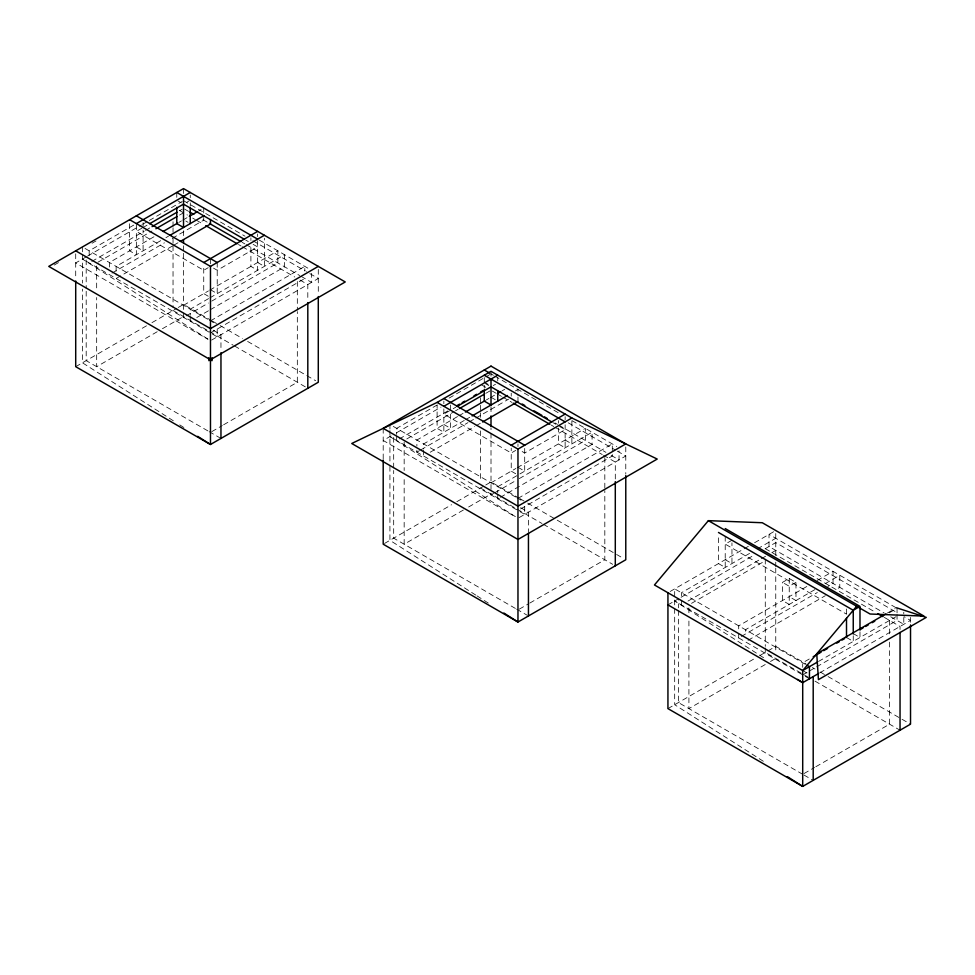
<?xml version="1.0" encoding="UTF-8"?>
<svg xmlns="http://www.w3.org/2000/svg" width="975" height="975" viewBox="0 0 975 975"><rect width="100%" height="100%" fill="white"/><g stroke="black" fill="none" stroke-linecap="round" stroke-linejoin="round"><path stroke-width="0.73" stroke-dasharray="4.88 3.66" d="M54.247 265.054L59.463 262.043M92.077 243.214L95.989 240.959M133.733 225.115L89.176 250.831L89.176 255.365M86.373 256.778L75.709 262.933L207.858 339.239M87.506 256.12L141.46 224.969M142.716 224.25L148.029 221.179M149.26 220.46L182.215 201.447M141.96 228.138L136.354 231.38L203.738 270.282L208.223 267.686M144.398 226.736L147.006 225.225M186.883 202.203L189.138 200.899M91.796 261.422L144.215 231.16M145.519 230.405L150.759 227.382M179.583 210.734L182.215 209.223M97.988 262.178L151.942 231.026M179.571 215.073L183.519 212.794M153.94 236.779L109.395 262.507L109.395 267.04M178.839 222.41L181.46 220.898M182.776 220.143L188.017 217.12M198.498 211.063L201.118 209.552M160.68 240.679L116.135 266.394L116.135 272.439M165.921 237.644L168.541 236.133M112.015 273.098L164.422 242.836M172.295 238.302L203.738 220.143L203.738 215.597M172.478 245.968L116.135 278.497L116.135 273.963M173.782 245.212L179.022 242.19M75.709 366.685L146.713 325.687M151.978 322.64L176.962 308.222M178.279 307.466L183.519 304.432L211.002 320.3M183.519 305.297L208.418 290.928M209.723 290.172L277.863 250.831L277.863 262.933L209.723 302.274M208.601 298.594L190.259 309.185L190.259 315.242M209.918 297.838L284.603 254.719L284.603 266.821L209.918 309.94M157.207 331.732L96.671 366.685L96.671 297.521M162.459 328.697L183.519 316.534M186.14 315.888L208.418 303.03M196.804 317.509L208.601 310.696M210.478 320.86L304.809 266.394L304.809 270.928M210.478 332.962L304.809 278.497M211.599 340.092L318.289 278.497L306.516 271.696M211.794 431.633L222.312 425.551M223.628 424.783L297.326 382.249L297.326 311.573M437.288 404.905L396.667 428.354L396.667 434.411M449.085 398.105L484.453 377.678M485.769 376.923L491.01 373.888M391.06 435.923L383.199 440.468L515.348 516.762M396.313 432.888L441.053 407.062M399.287 438.945L447.769 410.962M449.451 410.853L443.844 414.095L511.229 452.997L515.714 450.401M453.192 408.696L455.8 407.197M493.253 385.564L495.507 384.272M406.794 438.945L454.167 411.596M455.483 410.828L458.116 409.317M485.745 393.364L491.01 390.317M457.507 416.581L416.886 440.03L416.886 446.087M458.811 415.825L464.051 412.803M486.33 399.933L488.95 398.422M490.267 397.666L495.507 394.643M502.052 390.865L504.672 389.342M464.246 420.469L423.625 443.918L423.625 448.463M465.55 419.713L470.791 416.691M515.348 390.963L517.969 389.452L517.969 395.509M419.506 450.621L416.886 452.132L416.886 447.598M420.822 449.865L467.988 422.638M469.292 421.87L474.533 418.848M475.849 418.092L508.609 399.177M430.182 452.242L474.727 426.526M476.032 425.77L481.272 422.736M384.503 543.453L451.571 504.733M456.836 501.686L484.453 485.745M485.769 484.989L491.01 481.967L518.493 497.823M491.01 482.82L515.909 468.451M517.213 467.695L585.353 428.354L585.353 440.468L517.213 479.798M463.381 510.023L404.162 544.208L404.162 476.543M468.634 506.988L491.01 494.069M493.63 493.411L491.01 494.934L491.01 427.83M494.934 492.655L515.909 480.553M500.37 497.311L592.081 444.356L592.081 432.254L497.75 486.72L497.75 492.765M517.969 498.383L612.3 443.918L612.3 456.02L517.969 510.486M519.09 517.628L625.779 456.02L616.614 450.742M519.285 609.156L528.487 603.842M529.803 603.074L604.817 559.772L604.817 490.608M731.957 540.235L725.217 544.123L846.507 614.153M670.191 591.459L742.816 549.534M744.12 548.779L749.361 545.744M754.601 542.722L775.759 530.51M749.556 553.422L681.415 592.751L681.415 598.808M757.417 548.876L775.759 538.285M667.936 604.866L678.429 598.808L678.429 607.827M681.05 597.285L753.431 555.506M765.082 548.779L775.759 542.612L897.439 612.873M687.972 601.075L760.037 559.467M761.341 558.712L766.582 555.689M771.822 552.667L775.759 550.4M691.543 603.342L763.912 561.551M789.238 578.492L789.238 604.427L782.498 600.539L782.498 582.38L789.238 578.492L795.978 582.38L795.978 600.539L789.238 596.651M795.978 582.38L789.238 586.268L782.498 582.38M806.825 586.487L738.697 625.828L738.697 631.873M817.306 580.442L833.04 571.362L833.04 583.464L827.799 586.487M814.881 589.619L745.436 629.716L745.436 634.25M825.362 583.574L839.767 575.25L839.767 587.352L835.843 589.619M741.317 636.419L817.306 592.544M748.057 640.307L825.362 595.676M667.936 708.606L754.747 658.491M760.013 655.456L765.277 652.409L803.217 674.322M767.898 650.898L775.759 646.364L805.85 663.731M765.229 664.536L688.911 708.606L688.911 619.893M770.494 661.501L775.759 658.466M887.335 613.056L895.184 608.534M809.262 659.003L802.705 662.781L802.705 667.327M889.188 612.861L895.745 609.07M818.5 661.452L895.928 616.748M802.705 674.883L807.958 671.86M809.262 671.105L897.049 620.417L897.049 614.372M819.768 672.823L910.528 620.417L903.983 616.651M804.022 773.553L814.552 767.471M815.868 766.716L889.566 724.169L889.566 641.477M259.216 240.069L310.428 269.636M490.815 373.778L493.435 375.29M494.739 376.045L560.162 413.814M571.935 420.615L616.797 446.513M895.94 607.681L769.019 534.398L769.019 546.5L884.167 612.982M183.519 200.692L245.017 236.194M252.866 240.728L305.199 270.94M568.206 422.784L615.31 449.987M177.901 200.899L181.277 202.849M245.724 240.057L248.308 241.556M253.147 244.347L257.644 246.943L217.218 270.282L212.721 267.686M184.628 209.113L188.553 211.38M202.946 219.692L208.223 222.739M242.202 242.348L244.822 243.86M246.127 244.615L299.776 275.584M301.08 276.339L311.549 282.384L311.549 273.305M484.27 382.102L488.195 384.369M554.921 422.894L557.542 424.405M558.858 425.161L605.95 452.363M611.191 455.386L619.04 459.92L619.04 450.84M890.699 616.761L903.788 624.317L903.788 612.215M485.392 383.614L488.768 385.564M553.215 422.772L555.799 424.271M559.516 426.416L565.134 429.658L524.696 452.997L520.211 450.401M179.583 210.515L187.432 215.048M192.66 218.071L195.28 219.582M196.584 220.338L203.129 224.116M238.461 244.506L241.081 246.017M242.385 246.772L294.718 276.998M299.947 280.008L307.808 284.554L307.808 301.092M481.833 385.028L485.757 387.294M492.302 391.072L496.226 393.327M497.543 394.083L501.467 396.35M502.771 397.105L511.936 402.395M551.18 425.063L553.8 426.575M555.104 427.33L602.209 454.521M603.525 455.276L615.298 462.077L615.298 480.114M765.277 548.669L875.184 612.117M884.349 617.407L900.047 626.474L900.047 629.484M185.762 221.008L188.017 222.3M257.644 262.507L264.383 266.394L264.383 238.229M491.01 397.239L495.507 399.835M565.134 440.03L571.874 443.918L571.874 420.871M725.217 559.687L731.957 563.574L731.957 542.831M853.247 633.604L859.987 637.492L859.987 631.568M846.507 637.492L853.247 641.392L853.247 635.456M136.354 246.943L143.093 250.831L143.093 230.088M210.478 289.733L217.218 293.621L217.218 262.507M443.844 424.466L450.584 428.354L450.584 412.51M517.969 467.269L524.696 471.157L524.696 448.098M208.223 296.217L203.738 293.621L203.738 265.09M515.714 473.753L511.229 471.157L511.229 448.098M212.306 321.055L218.851 324.833M220.155 325.589L242.397 338.435M247.638 341.445L315.668 380.737M519.797 498.578L526.342 502.357M527.646 503.112L615.31 553.727M616.614 554.482L623.159 558.261M812.394 667.509L815.015 669.021M820.243 672.043L826.788 675.821M828.092 676.577L910.528 724.169M85.057 248.454L208.053 319.459M209.357 320.214L214.963 323.456M393.303 426.416L515.543 496.994M516.847 497.75L522.454 500.979M805.521 664.414L674.676 588.863L674.676 704.718L764.303 761.902M213.098 330.159L220.959 334.693L220.959 351.232M520.589 507.683L528.45 512.216L528.45 531.765M802.705 670.568L807.958 673.591M173.038 310.489L208.37 330.878M209.674 331.634L233.22 345.235M234.536 345.991L307.808 388.294M480.529 488.012L515.86 508.414M517.164 509.169L542.027 523.514M543.331 524.27L612.678 564.318M804.533 675.078L808.458 677.345M814.99 681.123L900.047 730.226M809.445 678.783L674.676 600.966L764.303 658.162M207.87 430.889L86.19 360.628L86.19 289.965M209.174 431.645L219.643 437.678M515.361 608.412L393.681 538.163L393.681 470.498M516.665 609.168L527.134 615.213M802.73 774.321L678.429 702.561L678.429 609.338M804.022 775.064L813.199 780.366M515.397 516.64L389.927 436.568L524.696 514.386L524.696 505.306M207.919 339.105L82.448 259.045L217.218 336.85L217.218 326.259M475.715 595.055L389.927 540.321L389.927 465.136M476.994 595.871L491.071 604.866M173.343 420.798L82.448 362.785L82.448 289.112M179.741 424.881L184.872 428.147M910.528 617.394L910.528 623.427M897.049 608.315L897.049 612.861M889.566 620.417L889.566 635.456M846.507 608.973L846.507 615.262M775.759 533.532L775.759 556.14M775.759 562.161L775.759 566.743M775.759 568.169L775.759 652.446M765.277 559.187L765.277 646.401M765.277 647.9L765.277 652.409M738.697 633.397L738.697 637.93M725.217 536.347L725.217 567.474L718.477 563.574L718.477 535.421M688.911 607.864L688.911 613.884M681.415 600.32L681.415 604.866M625.779 446.952L625.779 474.069M604.817 457.531L604.817 489.109M565.134 416.691L565.134 419.859M565.134 424.759L565.134 447.817L558.395 443.918L558.395 428.074M558.395 420.578L558.395 423.174M517.969 397.02L517.969 401.554M517.969 443.918L517.969 446.513M511.229 393.132L511.229 396.155M497.75 377.788L497.75 380.957M497.75 494.276L497.75 498.822M491.01 371.304L491.01 377.069M491.01 406.782L491.01 414.375M484.27 377.569L484.27 383.833M484.27 385.271L484.27 388.16M480.529 397.8L480.529 403.821M480.529 405.32L480.529 411.328M480.529 412.839L480.529 417.349M480.529 430.877L480.529 482.003M450.584 405.015L450.584 411.072M443.844 401.127L443.844 403.723M443.844 408.903L443.844 432.254L437.105 428.354L437.105 405.308M423.625 449.975L423.625 456.02M404.162 441.967L404.162 470.535M396.667 435.923L396.667 440.468M393.681 437.422L393.681 468.999M389.927 424.466L389.927 429.012M389.927 430.523L389.927 463.637M383.199 428.354L383.199 460.005M318.289 269.417L318.289 295.035M297.326 281.507L297.326 310.074M257.644 233.976L257.644 236.572M257.644 240.642L257.644 270.282L250.904 266.394L250.904 245.639M250.904 237.863L250.904 240.459M210.478 260.093L210.478 263.798M203.738 208.041L203.738 214.086M190.259 195.073L190.259 197.657M190.259 202.849L190.259 205.81M190.259 316.753L190.259 321.287M183.519 188.589L183.519 194.512M183.519 230.758L183.519 236.852M183.519 245.798L183.519 251.879M183.519 253.317L183.519 317.399M176.78 192.477L176.78 197.657M173.038 221.776L173.038 226.285M173.038 227.784L173.038 232.306M173.038 238.314L173.038 244.335M173.038 245.834L173.038 307.478M143.093 222.678L143.093 228.601M136.354 224.896L136.354 254.719L129.614 250.831L129.614 222.678M96.671 265.943L96.671 291.501M86.19 259.886L86.19 288.454M82.448 246.943L82.448 252.988M82.448 254.512L82.448 283.103M75.709 253.853L75.709 279.472"/><path stroke-width="1.46" d="M708.374 520.65L870.09 614.018L924.007 616.102L762.279 522.734L708.374 520.65L654.469 584.976L802.705 670.568L817.306 662.135M856.623 606.243L802.705 670.568L802.705 786.411L910.528 724.169L910.528 624.938M136.354 223.604L190.259 192.477M149.614 223.726L183.519 204.141L244.42 239.314M152.076 226.627L176.962 212.257M155.89 228.747L176.938 216.596M163.118 231.489L177.535 223.165M189.321 216.353L197.182 211.819M169.857 235.377L203.921 215.707M180.338 241.434L210.478 224.031L210.478 219.497M203.738 262.507L257.644 231.38M129.614 219.704L210.478 266.394L264.383 235.267M318.289 266.394L210.478 328.636L75.709 250.831M437.105 402.419L491.01 371.304L571.874 417.982L657.223 459.054L517.969 539.455L351.743 443.491L437.105 402.419L517.969 449.109L571.874 417.982M443.844 406.319L497.75 375.192M456.946 405.661L459.566 404.15M462.187 402.638L464.807 401.127M473.972 395.826L476.592 394.314M480.529 392.048L483.149 390.536M457.104 406.441L491.01 386.856L551.911 422.029M459.432 408.549L484.429 394.119M465.367 412.047L485.026 400.688M498.128 393.132L500.748 391.621M472.107 415.935L507.487 395.509M482.588 421.98L517.969 401.554M511.229 445.222L565.134 414.095M718.477 532.46L853.247 610.265L858.865 607.023M886.031 613.811L816.745 653.811L818.439 679.648L926.25 617.394L896.488 607.778M813.199 656.736L821.06 652.19M823.68 650.678L827.604 648.412M836.782 643.122L839.402 641.599M842.022 640.088L844.642 638.576M860.364 629.497L862.985 627.985M865.605 626.474L868.225 624.963M872.15 622.696L874.77 621.185M667.936 604.866L802.705 682.671L818.622 673.481M176.78 192.477L257.644 239.155M484.27 370L489.889 373.242M484.27 375.192L565.134 421.87M189.869 212.136L193.793 214.402M209.491 223.47L240.898 241.593M522.21 404.016L524.83 405.527M533.995 410.816L541.844 415.35M544.464 416.861L547.072 418.372M205.749 225.627L237.157 243.762M513.24 403.15L549.876 424.308M877.805 613.628L883.033 616.651M725.217 528.56L859.987 606.377L859.987 630.082M136.354 215.816L217.218 262.507M443.844 398.531L524.696 445.222M806.837 665.169L809.445 666.681L809.445 678.783M797.587 679.404L802.705 682.671M787.349 776.612L802.705 786.411L667.936 708.606L667.936 592.751M503.88 613.031L517.969 622.013L625.779 559.772L625.779 475.568M197.669 436.325L210.478 444.49L318.289 382.249L318.289 296.534M900.047 632.483L900.047 730.226M853.247 610.265L853.247 633.982M846.507 618.235L846.507 637.492M813.199 676.613L813.199 780.366M615.298 481.626L615.298 565.817M528.45 533.264L528.45 615.968M517.969 449.109L517.969 622.013L383.199 544.208L383.199 460.005M497.75 391.036L497.75 401.127M491.01 379.08L491.01 405.015L484.27 401.127L484.27 389.598M491.01 415.886L491.01 426.404M307.808 302.591L307.808 388.294M220.959 352.731L220.959 438.433M212.062 357.667L212.062 360.677L48.75 266.394L183.519 188.589L345.247 281.958L208.882 360.677L208.882 357.667M210.478 266.394L210.478 444.49L75.709 366.685L75.709 280.983M190.259 207.297L190.259 223.604M183.519 196.365L183.519 227.492L176.78 223.604L176.78 207.297M183.519 239.862L183.519 242.86M491.01 366.112L383.199 428.354L517.969 506.171L625.779 443.918L491.01 366.112"/></g></svg>
